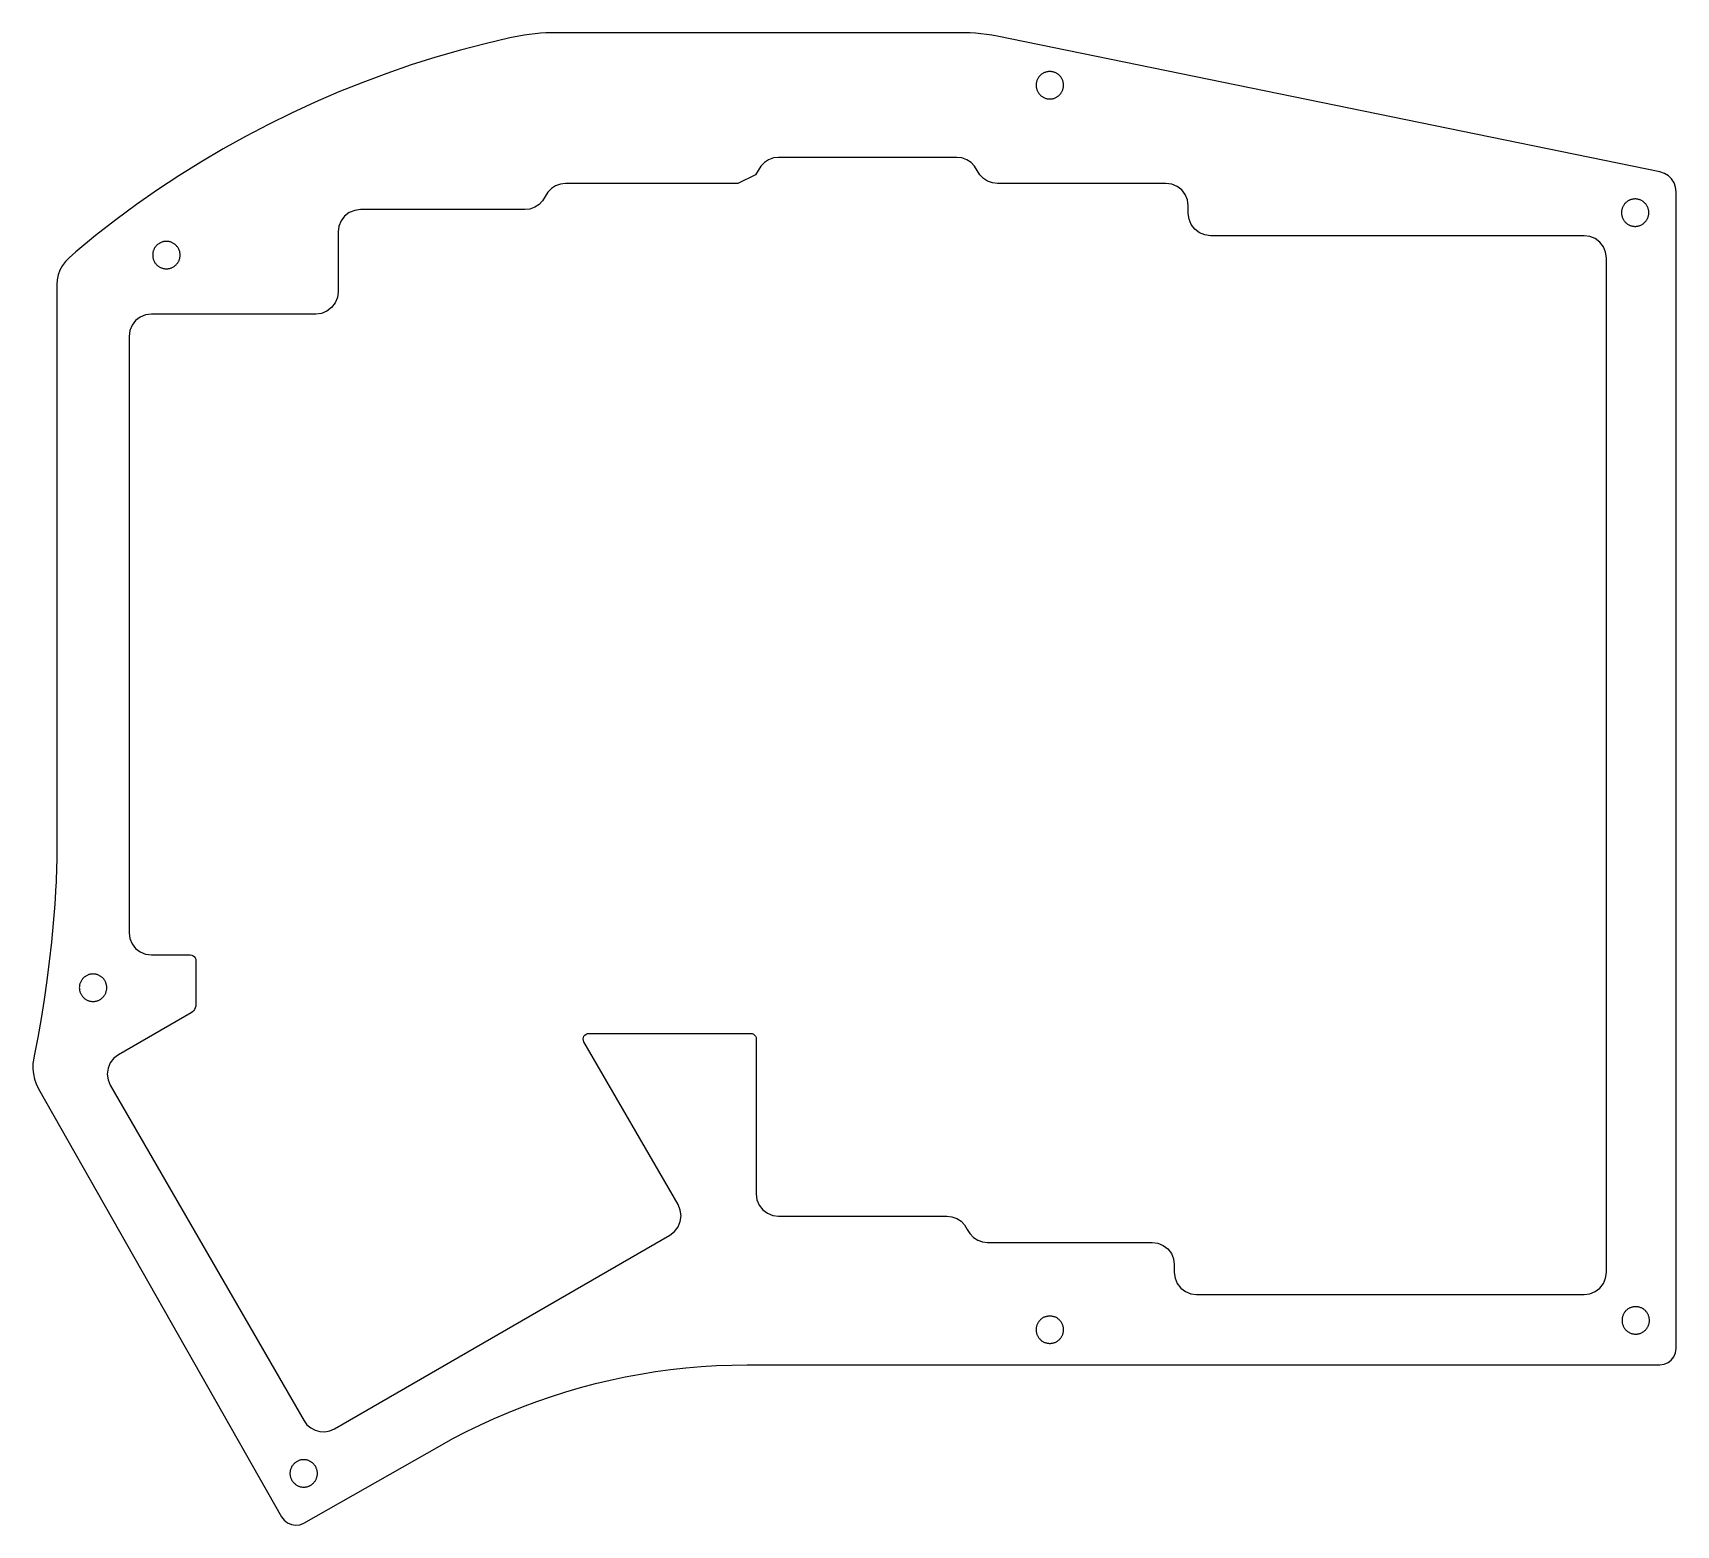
# Model space of a CAD drawing. Header units: centimetres. Extents: x 3 to 153, y 2 to 138.
import ezdxf

# ---------------------------------------------------------------- set-up
doc = ezdxf.new("R2010")
doc.units = ezdxf.units.CM
doc.layers.get('0').update_dxf_attribs({"color": 153, "true_color": 0x5890e1})

msp = doc.modelspace()

# ---------------------------------------------------------------- linework, layer by layer
at = {"color": 114, "true_color": 0x1bb158}
for points in [[(68.38, 16.88, 3.42), (151.53, 16.88, 3.42), (151.93, 16.93, 3.42), (152.29, 17.08, 3.42), (152.59, 17.32, 3.42), (152.83, 17.62, 3.42), (152.98, 17.98, 3.42), (153.03, 18.38, 3.42), (153.03, 123.81, 3.42), (152.98, 124.23, 3.42), (152.84, 124.62, 3.42), (152.62, 124.97, 3.42), (152.32, 125.26, 3.42), (151.97, 125.47, 3.42), (151.56, 125.61, 3.42), (91.16, 137.99, 3.42), (90.67, 138.08, 3.42), (90.17, 138.15, 3.42), (89.68, 138.21, 3.42), (89.18, 138.26, 3.42), (88.69, 138.28, 3.42), (88.19, 138.29, 3.42), (50.54, 138.29, 3.42), (50.04, 138.28, 3.42), (49.54, 138.26, 3.42), (49.05, 138.21, 3.42), (48.55, 138.15, 3.42), (48.06, 138.08, 3.42), (47.57, 137.99, 3.42), (46.76, 137.82, 3.42), (44.5, 137.3, 3.42), (42.24, 136.71, 3.42), (39.99, 136.06, 3.42), (37.76, 135.36, 3.42), (35.54, 134.59, 3.42), (33.34, 133.77, 3.42), (31.16, 132.9, 3.42), (29, 131.97, 3.42), (26.86, 130.98, 3.42), (24.75, 129.94, 3.42), (22.66, 128.85, 3.42), (20.61, 127.71, 3.42), (18.58, 126.51, 3.42), (16.59, 125.27, 3.42), (14.64, 123.98, 3.42), (12.72, 122.64, 3.42), (10.84, 121.25, 3.42), (9, 119.81, 3.42), (7.21, 118.33, 3.42), (6.59, 117.79, 3.42), (6.25, 117.46, 3.42), (5.97, 117.08, 3.42), (5.75, 116.67, 3.42), (5.59, 116.24, 3.42), (5.49, 115.78, 3.42), (5.46, 115.31, 3.42), (5.46, 63.81, 3.42), (5.45, 63.31, 3.42), (5.45, 62.81, 3.42), (5.44, 62.31, 3.42), (5.43, 61.81, 3.42), (5.41, 61.31, 3.42), (5.39, 60.81, 3.42), (5.38, 60.6, 3.42), (5.27, 58.87, 3.42), (5.13, 57.14, 3.42), (4.97, 55.4, 3.42), (4.78, 53.65, 3.42), (4.56, 51.91, 3.42), (4.31, 50.17, 3.42), (4.04, 48.44, 3.42), (3.73, 46.73, 3.42), (3.41, 45.03, 3.42), (3.36, 44.82, 3.42), (3.29, 44.35, 3.42), (3.28, 43.87, 3.42), (3.33, 43.4, 3.42), (3.43, 42.93, 3.42), (3.58, 42.48, 3.42), (3.79, 42.05, 3.42), (25.94, 3.03, 3.42), (26.18, 2.71, 3.42), (26.49, 2.47, 3.42), (26.84, 2.32, 3.42), (27.22, 2.27, 3.42), (27.61, 2.31, 3.42), (27.98, 2.46, 3.42), (40.33, 9.47, 3.42), (41.56, 10.15, 3.42), (42.81, 10.8, 3.42), (44.06, 11.41, 3.42), (45.33, 11.99, 3.42), (46.62, 12.54, 3.42), (47.91, 13.06, 3.42), (49.22, 13.55, 3.42), (50.54, 14, 3.42), (51.86, 14.42, 3.42), (53.2, 14.81, 3.42), (54.55, 15.17, 3.42), (55.9, 15.49, 3.42), (57.27, 15.78, 3.42), (58.64, 16.04, 3.42), (60.01, 16.26, 3.42), (61.4, 16.45, 3.42), (62.78, 16.6, 3.42), (64.18, 16.72, 3.42), (65.57, 16.81, 3.42), (66.97, 16.86, 3.42)], [(94.7, 133.52, 3.42), (94.71, 133.45, 3.42), (94.71, 133.39, 3.42), (94.72, 133.33, 3.42), (94.73, 133.27, 3.42), (94.74, 133.21, 3.42), (94.76, 133.15, 3.42), (94.78, 133.09, 3.42), (94.8, 133.03, 3.42), (94.83, 132.98, 3.42), (94.86, 132.92, 3.42), (94.89, 132.87, 3.42), (94.92, 132.82, 3.42), (94.95, 132.77, 3.42), (94.99, 132.72, 3.42), (95.03, 132.68, 3.42), (95.07, 132.63, 3.42), (95.11, 132.59, 3.42), (95.16, 132.55, 3.42), (95.21, 132.52, 3.42), (95.26, 132.48, 3.42), (95.31, 132.45, 3.42), (95.36, 132.42, 3.42), (95.41, 132.39, 3.42), (95.47, 132.37, 3.42), (95.53, 132.34, 3.42), (95.58, 132.32, 3.42), (95.64, 132.31, 3.42), (95.7, 132.29, 3.42), (95.76, 132.28, 3.42), (95.83, 132.27, 3.42), (95.89, 132.27, 3.42), (95.95, 132.27, 3.42), (96.02, 132.27, 3.42), (96.08, 132.27, 3.42), (96.15, 132.28, 3.42), (96.21, 132.29, 3.42), (96.27, 132.31, 3.42), (96.33, 132.32, 3.42), (96.38, 132.34, 3.42), (96.44, 132.37, 3.42), (96.5, 132.39, 3.42), (96.55, 132.42, 3.42), (96.6, 132.45, 3.42), (96.65, 132.48, 3.42), (96.7, 132.52, 3.42), (96.75, 132.55, 3.42), (96.8, 132.59, 3.42), (96.84, 132.63, 3.42), (96.88, 132.68, 3.42), (96.92, 132.72, 3.42), (96.96, 132.77, 3.42), (96.99, 132.82, 3.42), (97.02, 132.87, 3.42), (97.05, 132.92, 3.42), (97.08, 132.98, 3.42), (97.11, 133.03, 3.42), (97.13, 133.09, 3.42), (97.15, 133.15, 3.42), (97.17, 133.21, 3.42), (97.18, 133.27, 3.42), (97.19, 133.33, 3.42), (97.2, 133.39, 3.42), (97.2, 133.45, 3.42), (97.2, 133.52, 3.42), (97.2, 133.58, 3.42), (97.2, 133.65, 3.42), (97.19, 133.71, 3.42), (97.18, 133.77, 3.42), (97.17, 133.83, 3.42), (97.15, 133.89, 3.42), (97.13, 133.95, 3.42), (97.11, 134, 3.42), (97.08, 134.06, 3.42), (97.05, 134.11, 3.42), (97.02, 134.17, 3.42), (96.99, 134.22, 3.42), (96.96, 134.27, 3.42), (96.92, 134.31, 3.42), (96.88, 134.36, 3.42), (96.84, 134.4, 3.42), (96.8, 134.44, 3.42), (96.75, 134.48, 3.42), (96.7, 134.52, 3.42), (96.65, 134.55, 3.42), (96.6, 134.59, 3.42), (96.55, 134.62, 3.42), (96.5, 134.64, 3.42), (96.44, 134.67, 3.42), (96.38, 134.69, 3.42), (96.33, 134.71, 3.42), (96.27, 134.73, 3.42), (96.21, 134.74, 3.42), (96.15, 134.75, 3.42), (96.08, 134.76, 3.42), (96.02, 134.77, 3.42), (95.95, 134.77, 3.42), (95.89, 134.77, 3.42), (95.83, 134.76, 3.42), (95.76, 134.75, 3.42), (95.7, 134.74, 3.42), (95.64, 134.73, 3.42), (95.58, 134.71, 3.42), (95.53, 134.69, 3.42), (95.47, 134.67, 3.42), (95.41, 134.64, 3.42), (95.36, 134.62, 3.42), (95.31, 134.59, 3.42), (95.26, 134.55, 3.42), (95.21, 134.52, 3.42), (95.16, 134.48, 3.42), (95.11, 134.44, 3.42), (95.07, 134.4, 3.42), (95.03, 134.36, 3.42), (94.99, 134.31, 3.42), (94.95, 134.27, 3.42), (94.92, 134.22, 3.42), (94.89, 134.17, 3.42), (94.86, 134.11, 3.42), (94.83, 134.06, 3.42), (94.8, 134, 3.42), (94.78, 133.95, 3.42), (94.76, 133.89, 3.42), (94.74, 133.83, 3.42), (94.73, 133.77, 3.42), (94.72, 133.71, 3.42), (94.71, 133.65, 3.42), (94.71, 133.58, 3.42)], [(33.13, 122.18, 3.42), (32.61, 122.11, 3.42), (32.12, 121.91, 3.42), (31.69, 121.59, 3.42), (31.37, 121.16, 3.42), (31.17, 120.67, 3.42), (31.1, 120.15, 3.42), (31.1, 114.69, 3.42), (31.03, 114.16, 3.42), (30.83, 113.67, 3.42), (30.5, 113.25, 3.42), (30.08, 112.93, 3.42), (29.59, 112.72, 3.42), (29.07, 112.66, 3.42), (14.08, 112.66, 3.42), (13.56, 112.59, 3.42), (13.07, 112.38, 3.42), (12.64, 112.06, 3.42), (12.32, 111.64, 3.42), (12.12, 111.15, 3.42), (12.05, 110.62, 3.42), (12.05, 56.27, 3.42), (12.12, 55.74, 3.42), (12.32, 55.25, 3.42), (12.64, 54.83, 3.42), (13.07, 54.51, 3.42), (13.56, 54.31, 3.42), (14.08, 54.24, 3.42), (17.63, 54.24, 3.42), (17.77, 54.22, 3.42), (17.89, 54.17, 3.42), (17.99, 54.09, 3.42), (18.07, 53.99, 3.42), (18.12, 53.87, 3.42), (18.13, 53.74, 3.42), (18.13, 49.71, 3.42), (18.12, 49.56, 3.42), (18.08, 49.42, 3.42), (18.02, 49.28, 3.42), (17.93, 49.16, 3.42), (17.83, 49.05, 3.42), (17.7, 48.96, 3.42), (11.08, 45.14, 3.42), (10.66, 44.82, 3.42), (10.33, 44.4, 3.42), (10.13, 43.91, 3.42), (10.06, 43.38, 3.42), (10.13, 42.85, 3.42), (10.33, 42.36, 3.42), (27.99, 11.79, 3.42), (28.26, 11.42, 3.42), (28.6, 11.13, 3.42), (29, 10.91, 3.42), (29.44, 10.8, 3.42), (29.9, 10.78, 3.42), (30.35, 10.86, 3.42), (30.76, 11.04, 3.42), (61.33, 28.71, 3.42), (61.75, 29.03, 3.42), (62.08, 29.45, 3.42), (62.28, 29.94, 3.42), (62.35, 30.47, 3.42), (62.28, 30.99, 3.42), (62.08, 31.48, 3.42), (53.5, 46.33, 3.42), (53.45, 46.45, 3.42), (53.43, 46.58, 3.42), (53.45, 46.72, 3.42), (53.5, 46.84, 3.42), (53.58, 46.94, 3.42), (53.69, 47.02, 3.42), (53.81, 47.07, 3.42), (53.94, 47.09, 3.42), (68.69, 47.09, 3.42), (68.82, 47.07, 3.42), (68.95, 47.02, 3.42), (69.05, 46.94, 3.42), (69.13, 46.84, 3.42), (69.18, 46.72, 3.42), (69.2, 46.58, 3.42), (69.2, 32.46, 3.42), (69.27, 31.93, 3.42), (69.47, 31.44, 3.42), (69.8, 31.02, 3.42), (70.22, 30.7, 3.42), (70.71, 30.49, 3.42), (71.23, 30.42, 3.42), (86.58, 30.42, 3.42), (87.04, 30.37, 3.42), (87.48, 30.21, 3.42), (87.87, 29.96, 3.42), (88.19, 29.63, 3.42), (88.43, 29.23, 3.42), (88.67, 28.84, 3.42), (88.99, 28.5, 3.42), (89.38, 28.25, 3.42), (89.82, 28.09, 3.42), (90.28, 28.04, 3.42), (105.27, 28.04, 3.42), (105.79, 27.97, 3.42), (106.28, 27.77, 3.42), (106.7, 27.45, 3.42), (107.03, 27.03, 3.42), (107.23, 26.54, 3.42), (107.3, 26.01, 3.42), (107.3, 25.31, 3.42), (107.37, 24.79, 3.42), (107.57, 24.3, 3.42), (107.89, 23.87, 3.42), (108.32, 23.55, 3.42), (108.81, 23.35, 3.42), (109.33, 23.28, 3.42), (144.64, 23.28, 3.42), (145.16, 23.35, 3.42), (145.65, 23.55, 3.42), (146.07, 23.87, 3.42), (146.4, 24.3, 3.42), (146.6, 24.79, 3.42), (146.67, 25.31, 3.42), (146.67, 117.77, 3.42), (146.6, 118.29, 3.42), (146.4, 118.78, 3.42), (146.07, 119.2, 3.42), (145.65, 119.53, 3.42), (145.16, 119.73, 3.42), (144.64, 119.8, 3.42), (110.6, 119.8, 3.42), (110.08, 119.87, 3.42), (109.59, 120.07, 3.42), (109.16, 120.39, 3.42), (108.84, 120.82, 3.42), (108.64, 121.31, 3.42), (108.57, 121.83, 3.42), (108.57, 122.53, 3.42), (108.5, 123.06, 3.42), (108.3, 123.55, 3.42), (107.97, 123.97, 3.42), (107.55, 124.29, 3.42), (107.06, 124.49, 3.42), (106.54, 124.56, 3.42), (91.19, 124.56, 3.42), (90.73, 124.62, 3.42), (90.29, 124.77, 3.42), (89.9, 125.02, 3.42), (89.58, 125.36, 3.42), (89.34, 125.75, 3.42), (89.1, 126.15, 3.42), (88.78, 126.48, 3.42), (88.39, 126.73, 3.42), (87.95, 126.89, 3.42), (87.49, 126.94, 3.42), (71.23, 126.94, 3.42), (70.77, 126.89, 3.42), (70.33, 126.73, 3.42), (69.94, 126.48, 3.42), (69.62, 126.15, 3.42), (69.38, 125.75, 3.42), (69.14, 125.36, 3.42), (67.53, 124.56, 3.42), (51.82, 124.56, 3.42), (51.36, 124.51, 3.42), (50.92, 124.35, 3.42), (50.53, 124.1, 3.42), (50.21, 123.77, 3.42), (49.97, 123.37, 3.42), (49.73, 122.97, 3.42), (49.41, 122.64, 3.42), (49.02, 122.39, 3.42), (48.58, 122.23, 3.42), (48.12, 122.18, 3.42)], [(148.41, 122.78, 3.42), (148.37, 122.74, 3.42), (148.32, 122.69, 3.42), (148.29, 122.64, 3.42), (148.25, 122.59, 3.42), (148.22, 122.53, 3.42), (148.19, 122.48, 3.42), (148.16, 122.43, 3.42), (148.14, 122.37, 3.42), (148.11, 122.31, 3.42), (148.1, 122.26, 3.42), (148.08, 122.2, 3.42), (148.07, 122.14, 3.42), (148.06, 122.08, 3.42), (148.05, 122.02, 3.42), (148.05, 121.96, 3.42), (148.04, 121.9, 3.42), (148.05, 121.84, 3.42), (148.05, 121.78, 3.42), (148.06, 121.72, 3.42), (148.07, 121.66, 3.42), (148.08, 121.6, 3.42), (148.1, 121.54, 3.42), (148.11, 121.49, 3.42), (148.14, 121.43, 3.42), (148.16, 121.37, 3.42), (148.19, 121.32, 3.42), (148.22, 121.26, 3.42), (148.25, 121.21, 3.42), (148.29, 121.16, 3.42), (148.32, 121.11, 3.42), (148.37, 121.06, 3.42), (148.41, 121.02, 3.42), (148.46, 120.97, 3.42), (148.51, 120.93, 3.42), (148.56, 120.89, 3.42), (148.61, 120.86, 3.42), (148.66, 120.82, 3.42), (148.71, 120.79, 3.42), (148.77, 120.77, 3.42), (148.82, 120.74, 3.42), (148.88, 120.72, 3.42), (148.94, 120.7, 3.42), (149, 120.69, 3.42), (149.06, 120.67, 3.42), (149.11, 120.66, 3.42), (149.17, 120.66, 3.42), (149.23, 120.65, 3.42), (149.29, 120.65, 3.42), (149.35, 120.65, 3.42), (149.41, 120.66, 3.42), (149.47, 120.66, 3.42), (149.53, 120.67, 3.42), (149.59, 120.69, 3.42), (149.65, 120.7, 3.42), (149.71, 120.72, 3.42), (149.76, 120.74, 3.42), (149.82, 120.77, 3.42), (149.88, 120.79, 3.42), (149.93, 120.82, 3.42), (149.98, 120.86, 3.42), (150.03, 120.89, 3.42), (150.08, 120.93, 3.42), (150.13, 120.97, 3.42), (150.18, 121.02, 3.42), (150.22, 121.06, 3.42), (150.26, 121.11, 3.42), (150.3, 121.16, 3.42), (150.34, 121.21, 3.42), (150.37, 121.26, 3.42), (150.4, 121.32, 3.42), (150.43, 121.37, 3.42), (150.45, 121.43, 3.42), (150.47, 121.49, 3.42), (150.49, 121.54, 3.42), (150.51, 121.6, 3.42), (150.52, 121.66, 3.42), (150.53, 121.72, 3.42), (150.54, 121.78, 3.42), (150.54, 121.84, 3.42), (150.54, 121.9, 3.42), (150.54, 121.96, 3.42), (150.54, 122.02, 3.42), (150.53, 122.08, 3.42), (150.52, 122.14, 3.42), (150.51, 122.2, 3.42), (150.49, 122.26, 3.42), (150.47, 122.31, 3.42), (150.45, 122.37, 3.42), (150.43, 122.43, 3.42), (150.4, 122.48, 3.42), (150.37, 122.53, 3.42), (150.34, 122.59, 3.42), (150.3, 122.64, 3.42), (150.26, 122.69, 3.42), (150.22, 122.74, 3.42), (150.18, 122.78, 3.42), (150.13, 122.83, 3.42), (150.08, 122.87, 3.42), (150.03, 122.91, 3.42), (149.98, 122.94, 3.42), (149.93, 122.98, 3.42), (149.88, 123.01, 3.42), (149.82, 123.03, 3.42), (149.76, 123.06, 3.42), (149.71, 123.08, 3.42), (149.65, 123.1, 3.42), (149.59, 123.11, 3.42), (149.53, 123.13, 3.42), (149.47, 123.14, 3.42), (149.41, 123.14, 3.42), (149.35, 123.15, 3.42), (149.29, 123.15, 3.42), (149.23, 123.15, 3.42), (149.17, 123.14, 3.42), (149.11, 123.14, 3.42), (149.06, 123.13, 3.42), (149, 123.11, 3.42), (148.94, 123.1, 3.42), (148.88, 123.08, 3.42), (148.82, 123.06, 3.42), (148.77, 123.03, 3.42), (148.71, 123.01, 3.42), (148.66, 122.98, 3.42), (148.61, 122.94, 3.42), (148.56, 122.91, 3.42), (148.51, 122.87, 3.42), (148.46, 122.83, 3.42)], [(14.2, 118.03, 3.42), (14.2, 117.97, 3.42), (14.2, 117.91, 3.42), (14.21, 117.84, 3.42), (14.22, 117.78, 3.42), (14.24, 117.72, 3.42), (14.25, 117.66, 3.42), (14.27, 117.6, 3.42), (14.3, 117.55, 3.42), (14.32, 117.49, 3.42), (14.35, 117.44, 3.42), (14.38, 117.39, 3.42), (14.41, 117.34, 3.42), (14.45, 117.29, 3.42), (14.48, 117.24, 3.42), (14.52, 117.19, 3.42), (14.56, 117.15, 3.42), (14.61, 117.11, 3.42), (14.65, 117.07, 3.42), (14.7, 117.03, 3.42), (14.75, 117, 3.42), (14.8, 116.96, 3.42), (14.85, 116.93, 3.42), (14.91, 116.91, 3.42), (14.96, 116.88, 3.42), (15.02, 116.86, 3.42), (15.08, 116.84, 3.42), (15.14, 116.82, 3.42), (15.2, 116.81, 3.42), (15.26, 116.8, 3.42), (15.32, 116.79, 3.42), (15.38, 116.79, 3.42), (15.45, 116.78, 3.42), (15.51, 116.79, 3.42), (15.58, 116.79, 3.42), (15.64, 116.8, 3.42), (15.7, 116.81, 3.42), (15.76, 116.82, 3.42), (15.82, 116.84, 3.42), (15.88, 116.86, 3.42), (15.93, 116.88, 3.42), (15.99, 116.91, 3.42), (16.04, 116.93, 3.42), (16.1, 116.96, 3.42), (16.15, 117, 3.42), (16.2, 117.03, 3.42), (16.24, 117.07, 3.42), (16.29, 117.11, 3.42), (16.33, 117.15, 3.42), (16.37, 117.19, 3.42), (16.41, 117.24, 3.42), (16.45, 117.29, 3.42), (16.48, 117.34, 3.42), (16.52, 117.39, 3.42), (16.55, 117.44, 3.42), (16.57, 117.49, 3.42), (16.6, 117.55, 3.42), (16.62, 117.6, 3.42), (16.64, 117.66, 3.42), (16.66, 117.72, 3.42), (16.67, 117.78, 3.42), (16.68, 117.84, 3.42), (16.69, 117.91, 3.42), (16.7, 117.97, 3.42), (16.7, 118.03, 3.42), (16.7, 118.1, 3.42), (16.69, 118.16, 3.42), (16.68, 118.22, 3.42), (16.67, 118.29, 3.42), (16.66, 118.35, 3.42), (16.64, 118.41, 3.42), (16.62, 118.46, 3.42), (16.6, 118.52, 3.42), (16.57, 118.58, 3.42), (16.55, 118.63, 3.42), (16.52, 118.68, 3.42), (16.48, 118.73, 3.42), (16.45, 118.78, 3.42), (16.41, 118.83, 3.42), (16.37, 118.87, 3.42), (16.33, 118.92, 3.42), (16.29, 118.96, 3.42), (16.24, 119, 3.42), (16.2, 119.04, 3.42), (16.15, 119.07, 3.42), (16.1, 119.1, 3.42), (16.04, 119.13, 3.42), (15.99, 119.16, 3.42), (15.93, 119.19, 3.42), (15.88, 119.21, 3.42), (15.82, 119.23, 3.42), (15.76, 119.24, 3.42), (15.7, 119.26, 3.42), (15.64, 119.27, 3.42), (15.58, 119.28, 3.42), (15.51, 119.28, 3.42), (15.45, 119.28, 3.42), (15.38, 119.28, 3.42), (15.32, 119.28, 3.42), (15.26, 119.27, 3.42), (15.2, 119.26, 3.42), (15.14, 119.24, 3.42), (15.08, 119.23, 3.42), (15.02, 119.21, 3.42), (14.96, 119.19, 3.42), (14.91, 119.16, 3.42), (14.85, 119.13, 3.42), (14.8, 119.1, 3.42), (14.75, 119.07, 3.42), (14.7, 119.04, 3.42), (14.65, 119, 3.42), (14.61, 118.96, 3.42), (14.56, 118.92, 3.42), (14.52, 118.87, 3.42), (14.48, 118.83, 3.42), (14.45, 118.78, 3.42), (14.41, 118.73, 3.42), (14.38, 118.68, 3.42), (14.35, 118.63, 3.42), (14.32, 118.58, 3.42), (14.3, 118.52, 3.42), (14.27, 118.46, 3.42), (14.25, 118.41, 3.42), (14.24, 118.35, 3.42), (14.22, 118.29, 3.42), (14.21, 118.22, 3.42), (14.2, 118.16, 3.42), (14.2, 118.1, 3.42)], [(7.51, 51.26, 3.42), (7.52, 51.19, 3.42), (7.52, 51.13, 3.42), (7.53, 51.06, 3.42), (7.54, 51, 3.42), (7.55, 50.94, 3.42), (7.57, 50.88, 3.42), (7.59, 50.83, 3.42), (7.61, 50.77, 3.42), (7.64, 50.71, 3.42), (7.67, 50.66, 3.42), (7.7, 50.61, 3.42), (7.73, 50.56, 3.42), (7.76, 50.51, 3.42), (7.8, 50.46, 3.42), (7.84, 50.41, 3.42), (7.88, 50.37, 3.42), (7.92, 50.33, 3.42), (7.97, 50.29, 3.42), (8.02, 50.25, 3.42), (8.07, 50.22, 3.42), (8.12, 50.19, 3.42), (8.17, 50.16, 3.42), (8.22, 50.13, 3.42), (8.28, 50.1, 3.42), (8.33, 50.08, 3.42), (8.39, 50.06, 3.42), (8.45, 50.04, 3.42), (8.51, 50.03, 3.42), (8.57, 50.02, 3.42), (8.64, 50.01, 3.42), (8.7, 50.01, 3.42), (8.76, 50.01, 3.42), (8.83, 50.01, 3.42), (8.89, 50.01, 3.42), (8.95, 50.02, 3.42), (9.02, 50.03, 3.42), (9.08, 50.04, 3.42), (9.14, 50.06, 3.42), (9.19, 50.08, 3.42), (9.25, 50.1, 3.42), (9.31, 50.13, 3.42), (9.36, 50.16, 3.42), (9.41, 50.19, 3.42), (9.46, 50.22, 3.42), (9.51, 50.25, 3.42), (9.56, 50.29, 3.42), (9.6, 50.33, 3.42), (9.65, 50.37, 3.42), (9.69, 50.41, 3.42), (9.73, 50.46, 3.42), (9.77, 50.51, 3.42), (9.8, 50.56, 3.42), (9.83, 50.61, 3.42), (9.86, 50.66, 3.42), (9.89, 50.71, 3.42), (9.92, 50.77, 3.42), (9.94, 50.83, 3.42), (9.96, 50.88, 3.42), (9.97, 50.94, 3.42), (9.99, 51, 3.42), (10, 51.06, 3.42), (10.01, 51.13, 3.42), (10.01, 51.19, 3.42), (10.01, 51.26, 3.42), (10.01, 51.32, 3.42), (10.01, 51.38, 3.42), (10, 51.45, 3.42), (9.99, 51.51, 3.42), (9.97, 51.57, 3.42), (9.96, 51.63, 3.42), (9.94, 51.68, 3.42), (9.92, 51.74, 3.42), (9.89, 51.8, 3.42), (9.86, 51.85, 3.42), (9.83, 51.9, 3.42), (9.8, 51.95, 3.42), (9.77, 52, 3.42), (9.73, 52.05, 3.42), (9.69, 52.1, 3.42), (9.65, 52.14, 3.42), (9.6, 52.18, 3.42), (9.56, 52.22, 3.42), (9.51, 52.26, 3.42), (9.46, 52.29, 3.42), (9.41, 52.32, 3.42), (9.36, 52.35, 3.42), (9.31, 52.38, 3.42), (9.25, 52.41, 3.42), (9.19, 52.43, 3.42), (9.14, 52.45, 3.42), (9.08, 52.47, 3.42), (9.02, 52.48, 3.42), (8.95, 52.49, 3.42), (8.89, 52.5, 3.42), (8.83, 52.5, 3.42), (8.76, 52.51, 3.42), (8.7, 52.5, 3.42), (8.64, 52.5, 3.42), (8.57, 52.49, 3.42), (8.51, 52.48, 3.42), (8.45, 52.47, 3.42), (8.39, 52.45, 3.42), (8.33, 52.43, 3.42), (8.28, 52.41, 3.42), (8.22, 52.38, 3.42), (8.17, 52.35, 3.42), (8.12, 52.32, 3.42), (8.07, 52.29, 3.42), (8.02, 52.26, 3.42), (7.97, 52.22, 3.42), (7.92, 52.18, 3.42), (7.88, 52.14, 3.42), (7.84, 52.1, 3.42), (7.8, 52.05, 3.42), (7.76, 52, 3.42), (7.73, 51.95, 3.42), (7.7, 51.9, 3.42), (7.67, 51.85, 3.42), (7.64, 51.8, 3.42), (7.61, 51.74, 3.42), (7.59, 51.68, 3.42), (7.57, 51.63, 3.42), (7.55, 51.57, 3.42), (7.54, 51.51, 3.42), (7.53, 51.45, 3.42), (7.52, 51.38, 3.42), (7.52, 51.32, 3.42)], [(94.7, 20.08, 3.42), (94.71, 20.02, 3.42), (94.71, 19.95, 3.42), (94.72, 19.89, 3.42), (94.73, 19.83, 3.42), (94.74, 19.77, 3.42), (94.76, 19.71, 3.42), (94.78, 19.65, 3.42), (94.8, 19.59, 3.42), (94.83, 19.54, 3.42), (94.86, 19.48, 3.42), (94.89, 19.43, 3.42), (94.92, 19.38, 3.42), (94.95, 19.33, 3.42), (94.99, 19.29, 3.42), (95.03, 19.24, 3.42), (95.07, 19.2, 3.42), (95.11, 19.16, 3.42), (95.16, 19.12, 3.42), (95.21, 19.08, 3.42), (95.26, 19.04, 3.42), (95.31, 19.01, 3.42), (95.36, 18.98, 3.42), (95.41, 18.95, 3.42), (95.47, 18.93, 3.42), (95.53, 18.91, 3.42), (95.58, 18.89, 3.42), (95.64, 18.87, 3.42), (95.7, 18.86, 3.42), (95.76, 18.84, 3.42), (95.83, 18.84, 3.42), (95.89, 18.83, 3.42), (95.95, 18.83, 3.42), (96.02, 18.83, 3.42), (96.08, 18.84, 3.42), (96.15, 18.84, 3.42), (96.21, 18.86, 3.42), (96.27, 18.87, 3.42), (96.33, 18.89, 3.42), (96.38, 18.91, 3.42), (96.44, 18.93, 3.42), (96.5, 18.95, 3.42), (96.55, 18.98, 3.42), (96.6, 19.01, 3.42), (96.65, 19.04, 3.42), (96.7, 19.08, 3.42), (96.75, 19.12, 3.42), (96.8, 19.16, 3.42), (96.84, 19.2, 3.42), (96.88, 19.24, 3.42), (96.92, 19.29, 3.42), (96.96, 19.33, 3.42), (96.99, 19.38, 3.42), (97.02, 19.43, 3.42), (97.05, 19.48, 3.42), (97.08, 19.54, 3.42), (97.11, 19.59, 3.42), (97.13, 19.65, 3.42), (97.15, 19.71, 3.42), (97.17, 19.77, 3.42), (97.18, 19.83, 3.42), (97.19, 19.89, 3.42), (97.2, 19.95, 3.42), (97.2, 20.02, 3.42), (97.2, 20.08, 3.42), (97.2, 20.14, 3.42), (97.2, 20.21, 3.42), (97.19, 20.27, 3.42), (97.18, 20.33, 3.42), (97.17, 20.39, 3.42), (97.15, 20.45, 3.42), (97.13, 20.51, 3.42), (97.11, 20.57, 3.42), (97.08, 20.62, 3.42), (97.05, 20.68, 3.42), (97.02, 20.73, 3.42), (96.99, 20.78, 3.42), (96.96, 20.83, 3.42), (96.92, 20.87, 3.42), (96.88, 20.92, 3.42), (96.84, 20.96, 3.42), (96.8, 21.01, 3.42), (96.75, 21.04, 3.42), (96.7, 21.08, 3.42), (96.65, 21.12, 3.42), (96.6, 21.15, 3.42), (96.55, 21.18, 3.42), (96.5, 21.21, 3.42), (96.44, 21.23, 3.42), (96.38, 21.25, 3.42), (96.33, 21.27, 3.42), (96.27, 21.29, 3.42), (96.21, 21.3, 3.42), (96.15, 21.32, 3.42), (96.08, 21.32, 3.42), (96.02, 21.33, 3.42), (95.95, 21.33, 3.42), (95.89, 21.33, 3.42), (95.83, 21.32, 3.42), (95.76, 21.32, 3.42), (95.7, 21.3, 3.42), (95.64, 21.29, 3.42), (95.58, 21.27, 3.42), (95.53, 21.25, 3.42), (95.47, 21.23, 3.42), (95.41, 21.21, 3.42), (95.36, 21.18, 3.42), (95.31, 21.15, 3.42), (95.26, 21.12, 3.42), (95.21, 21.08, 3.42), (95.16, 21.04, 3.42), (95.11, 21.01, 3.42), (95.07, 20.96, 3.42), (95.03, 20.92, 3.42), (94.99, 20.87, 3.42), (94.95, 20.83, 3.42), (94.92, 20.78, 3.42), (94.89, 20.73, 3.42), (94.86, 20.68, 3.42), (94.83, 20.62, 3.42), (94.8, 20.57, 3.42), (94.78, 20.51, 3.42), (94.76, 20.45, 3.42), (94.74, 20.39, 3.42), (94.73, 20.33, 3.42), (94.72, 20.27, 3.42), (94.71, 20.21, 3.42), (94.71, 20.14, 3.42)], [(148.46, 20.05, 3.42), (148.51, 20, 3.42), (148.56, 19.96, 3.42), (148.61, 19.92, 3.42), (148.66, 19.89, 3.42), (148.71, 19.86, 3.42), (148.76, 19.83, 3.42), (148.82, 19.8, 3.42), (148.87, 19.77, 3.42), (148.93, 19.75, 3.42), (148.99, 19.73, 3.42), (149.05, 19.72, 3.42), (149.11, 19.71, 3.42), (149.17, 19.7, 3.42), (149.23, 19.69, 3.42), (149.29, 19.68, 3.42), (149.35, 19.68, 3.42), (149.41, 19.68, 3.42), (149.47, 19.69, 3.42), (149.52, 19.7, 3.42), (149.58, 19.71, 3.42), (149.64, 19.72, 3.42), (149.7, 19.73, 3.42), (149.76, 19.75, 3.42), (149.82, 19.77, 3.42), (149.87, 19.8, 3.42), (149.93, 19.83, 3.42), (149.98, 19.86, 3.42), (150.03, 19.89, 3.42), (150.08, 19.92, 3.42), (150.13, 19.96, 3.42), (150.18, 20, 3.42), (150.23, 20.05, 3.42), (150.27, 20.09, 3.42), (150.31, 20.14, 3.42), (150.35, 20.19, 3.42), (150.39, 20.24, 3.42), (150.42, 20.3, 3.42), (150.45, 20.35, 3.42), (150.48, 20.41, 3.42), (150.5, 20.46, 3.42), (150.52, 20.52, 3.42), (150.54, 20.58, 3.42), (150.56, 20.63, 3.42), (150.57, 20.69, 3.42), (150.58, 20.75, 3.42), (150.59, 20.81, 3.42), (150.59, 20.87, 3.42), (150.59, 20.93, 3.42), (150.59, 20.99, 3.42), (150.59, 21.05, 3.42), (150.58, 21.11, 3.42), (150.57, 21.17, 3.42), (150.56, 21.23, 3.42), (150.54, 21.29, 3.42), (150.52, 21.35, 3.42), (150.5, 21.4, 3.42), (150.48, 21.46, 3.42), (150.45, 21.51, 3.42), (150.42, 21.57, 3.42), (150.39, 21.62, 3.42), (150.35, 21.67, 3.42), (150.31, 21.72, 3.42), (150.27, 21.77, 3.42), (150.23, 21.82, 3.42), (150.18, 21.86, 3.42), (150.13, 21.9, 3.42), (150.08, 21.94, 3.42), (150.03, 21.98, 3.42), (149.98, 22.01, 3.42), (149.93, 22.04, 3.42), (149.87, 22.07, 3.42), (149.82, 22.09, 3.42), (149.76, 22.11, 3.42), (149.7, 22.13, 3.42), (149.64, 22.15, 3.42), (149.58, 22.16, 3.42), (149.52, 22.17, 3.42), (149.47, 22.18, 3.42), (149.41, 22.18, 3.42), (149.35, 22.18, 3.42), (149.29, 22.18, 3.42), (149.23, 22.18, 3.42), (149.17, 22.17, 3.42), (149.11, 22.16, 3.42), (149.05, 22.15, 3.42), (148.99, 22.13, 3.42), (148.93, 22.11, 3.42), (148.87, 22.09, 3.42), (148.82, 22.07, 3.42), (148.76, 22.04, 3.42), (148.71, 22.01, 3.42), (148.66, 21.98, 3.42), (148.61, 21.94, 3.42), (148.56, 21.9, 3.42), (148.51, 21.86, 3.42), (148.46, 21.82, 3.42), (148.42, 21.77, 3.42), (148.38, 21.72, 3.42), (148.34, 21.67, 3.42), (148.3, 21.62, 3.42), (148.27, 21.57, 3.42), (148.24, 21.51, 3.42), (148.21, 21.46, 3.42), (148.19, 21.4, 3.42), (148.17, 21.35, 3.42), (148.15, 21.29, 3.42), (148.13, 21.23, 3.42), (148.12, 21.17, 3.42), (148.11, 21.11, 3.42), (148.1, 21.05, 3.42), (148.1, 20.99, 3.42), (148.1, 20.93, 3.42), (148.1, 20.87, 3.42), (148.1, 20.81, 3.42), (148.11, 20.75, 3.42), (148.12, 20.69, 3.42), (148.13, 20.63, 3.42), (148.15, 20.58, 3.42), (148.17, 20.52, 3.42), (148.19, 20.46, 3.42), (148.21, 20.41, 3.42), (148.24, 20.35, 3.42), (148.27, 20.3, 3.42), (148.3, 20.24, 3.42), (148.34, 20.19, 3.42), (148.38, 20.14, 3.42), (148.42, 20.09, 3.42)], [(26.71, 6.98, 3.42), (26.71, 6.92, 3.42), (26.72, 6.86, 3.42), (26.73, 6.79, 3.42), (26.74, 6.73, 3.42), (26.75, 6.67, 3.42), (26.77, 6.61, 3.42), (26.79, 6.55, 3.42), (26.81, 6.5, 3.42), (26.84, 6.44, 3.42), (26.86, 6.39, 3.42), (26.89, 6.34, 3.42), (26.93, 6.29, 3.42), (26.96, 6.24, 3.42), (27, 6.19, 3.42), (27.04, 6.14, 3.42), (27.08, 6.1, 3.42), (27.12, 6.06, 3.42), (27.17, 6.02, 3.42), (27.22, 5.98, 3.42), (27.26, 5.95, 3.42), (27.32, 5.91, 3.42), (27.37, 5.88, 3.42), (27.42, 5.86, 3.42), (27.48, 5.83, 3.42), (27.53, 5.81, 3.42), (27.59, 5.79, 3.42), (27.65, 5.77, 3.42), (27.71, 5.76, 3.42), (27.77, 5.75, 3.42), (27.84, 5.74, 3.42), (27.9, 5.74, 3.42), (27.96, 5.73, 3.42), (28.03, 5.74, 3.42), (28.09, 5.74, 3.42), (28.15, 5.75, 3.42), (28.21, 5.76, 3.42), (28.28, 5.77, 3.42), (28.33, 5.79, 3.42), (28.39, 5.81, 3.42), (28.45, 5.83, 3.42), (28.5, 5.86, 3.42), (28.56, 5.88, 3.42), (28.61, 5.91, 3.42), (28.66, 5.95, 3.42), (28.71, 5.98, 3.42), (28.76, 6.02, 3.42), (28.8, 6.06, 3.42), (28.85, 6.1, 3.42), (28.89, 6.14, 3.42), (28.93, 6.19, 3.42), (28.96, 6.24, 3.42), (29, 6.29, 3.42), (29.03, 6.34, 3.42), (29.06, 6.39, 3.42), (29.09, 6.44, 3.42), (29.11, 6.5, 3.42), (29.14, 6.55, 3.42), (29.16, 6.61, 3.42), (29.17, 6.67, 3.42), (29.19, 6.73, 3.42), (29.2, 6.79, 3.42), (29.21, 6.86, 3.42), (29.21, 6.92, 3.42), (29.21, 6.98, 3.42), (29.21, 7.05, 3.42), (29.21, 7.11, 3.42), (29.2, 7.17, 3.42), (29.19, 7.24, 3.42), (29.17, 7.3, 3.42), (29.16, 7.36, 3.42), (29.14, 7.41, 3.42), (29.11, 7.47, 3.42), (29.09, 7.53, 3.42), (29.06, 7.58, 3.42), (29.03, 7.63, 3.42), (29, 7.68, 3.42), (28.96, 7.73, 3.42), (28.93, 7.78, 3.42), (28.89, 7.82, 3.42), (28.85, 7.87, 3.42), (28.8, 7.91, 3.42), (28.76, 7.95, 3.42), (28.71, 7.99, 3.42), (28.66, 8.02, 3.42), (28.61, 8.05, 3.42), (28.56, 8.08, 3.42), (28.5, 8.11, 3.42), (28.45, 8.14, 3.42), (28.39, 8.16, 3.42), (28.33, 8.18, 3.42), (28.28, 8.19, 3.42), (28.21, 8.21, 3.42), (28.15, 8.22, 3.42), (28.09, 8.23, 3.42), (28.03, 8.23, 3.42), (27.96, 8.23, 3.42), (27.9, 8.23, 3.42), (27.84, 8.23, 3.42), (27.77, 8.22, 3.42), (27.71, 8.21, 3.42), (27.65, 8.19, 3.42), (27.59, 8.18, 3.42), (27.53, 8.16, 3.42), (27.48, 8.14, 3.42), (27.42, 8.11, 3.42), (27.37, 8.08, 3.42), (27.32, 8.05, 3.42), (27.26, 8.02, 3.42), (27.22, 7.99, 3.42), (27.17, 7.95, 3.42), (27.12, 7.91, 3.42), (27.08, 7.87, 3.42), (27.04, 7.82, 3.42), (27, 7.78, 3.42), (26.96, 7.73, 3.42), (26.93, 7.68, 3.42), (26.89, 7.63, 3.42), (26.86, 7.58, 3.42), (26.84, 7.53, 3.42), (26.81, 7.47, 3.42), (26.79, 7.41, 3.42), (26.77, 7.36, 3.42), (26.75, 7.3, 3.42), (26.74, 7.24, 3.42), (26.73, 7.17, 3.42), (26.72, 7.11, 3.42), (26.71, 7.05, 3.42)]]:
    msp.add_polyline3d(points, close=True, dxfattribs=at)

doc.saveas('drawing.dxf')
